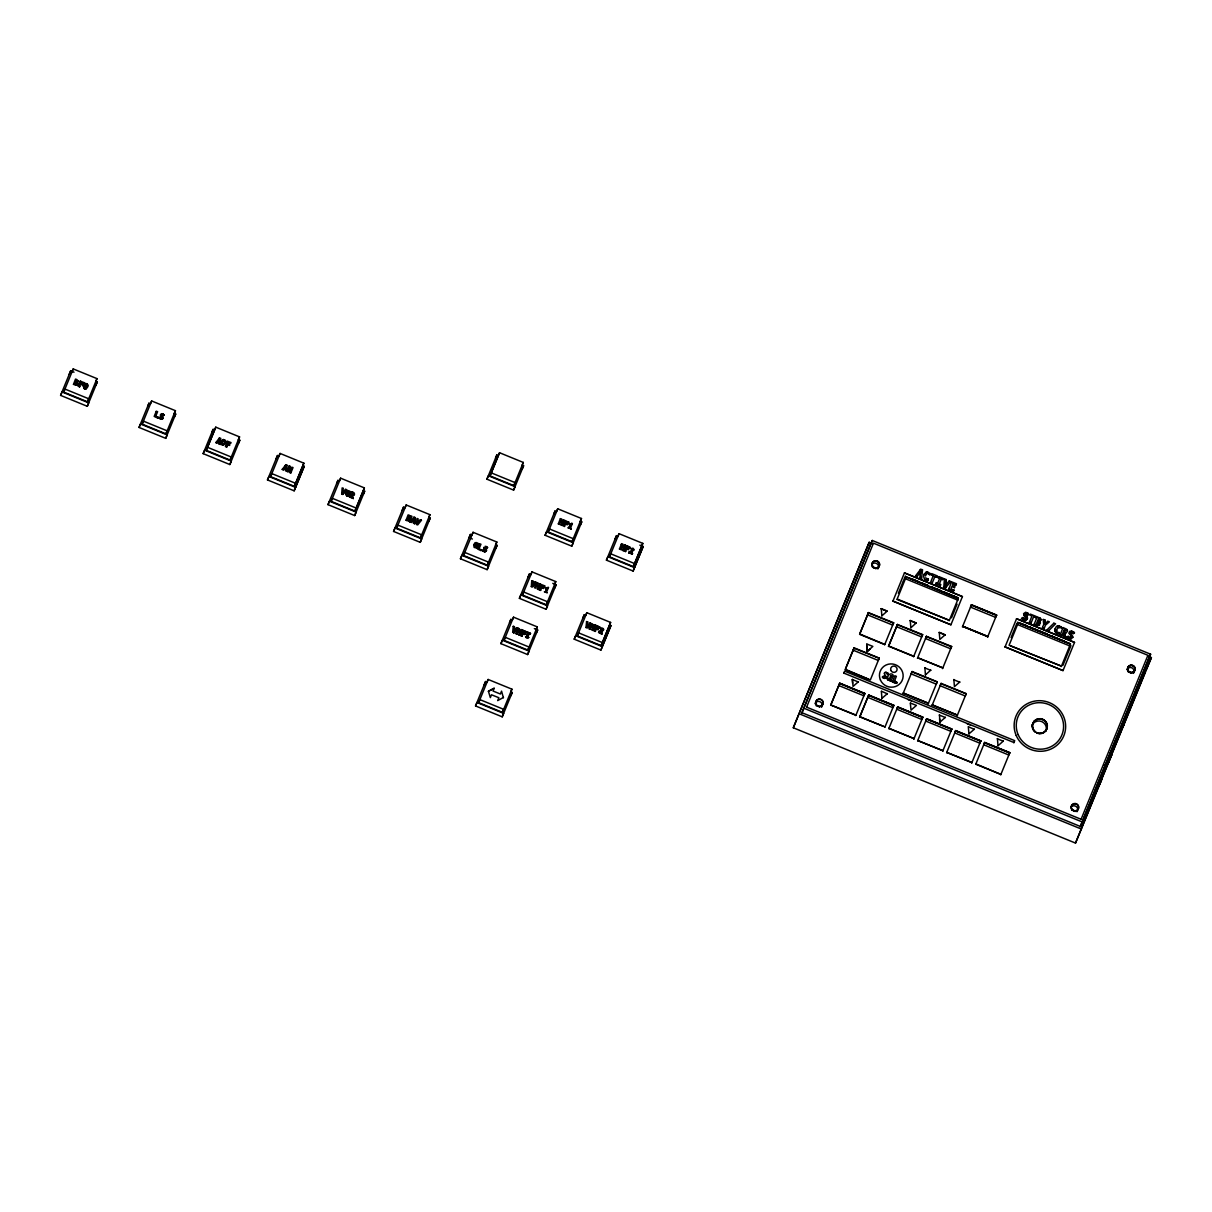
<?xml version="1.0" encoding="UTF-8"?>
<svg xmlns="http://www.w3.org/2000/svg" width="1212" height="1212" viewBox="0 0 1212 1212"><rect width="100%" height="100%" fill="white"/><g stroke="black" fill="none" stroke-linecap="round" stroke-linejoin="round"><path stroke-width="1.5" d="M475.861 545.218L476.058 547.309L474.937 545.264M1065.681 630.664L1065.515 629.831M160.59 415.625L160.469 414.807M288.759 470.15L289.471 467.377L289.123 470.483M289.259 469.286L289.865 470.786M483.8 547.37L483.921 548.188M162.029 415.701L163.105 418.246M1027.443 618.393L1027.397 617.438M1073.014 637.012L1070.863 633.134M87.976 385.355L87.825 386.461M349.647 494.769L350.071 491.527M342.526 493.284L343.344 488.239L342.148 487.906L341.723 493.708L342.935 494.269L346.617 489.663L345.481 489.254M416.519 524.311L416.973 518.448L418.125 518.842L417.852 522.069M514.115 629.982L514.418 626.695L513.252 626.301L512.706 632.406M586.032 627.649L586.593 621.544L587.744 621.938L587.441 625.225M943.8 587.411L944.406 579.109M532.659 584.229L532.977 580.942L531.689 580.851M603.424 630.225L603.424 628.967M633.785 550.081L633.012 548.324M945.087 586.457L946.148 579.503L944.496 578.942M945.799 583.957L946.072 579.684M161.681 415.246L162.393 414.625L163.332 415.716M224.72 442.153L223.493 440.729M1025.458 614.06L1025.731 615.302M1044.956 624.438L1045.047 619.938L1043.29 619.393M220.13 444.183L220.751 438.32L219.372 437.896M286.38 471.241L287.108 465.135L285.305 465.408M410.323 522.069L411.565 522.22L410.413 521.827L413.898 517.191L415.262 517.675L414.625 523.539L412.489 520.963L411.429 522.523M414.519 523.781L415.262 517.675L413.883 517.251M921.574 578.321L922.544 569.776L920.575 569.17L919.969 570.14M83.249 385.946L84.158 388.613M345.496 493.799L345.587 493.042M161.969 417.413L161.438 418.246M485.3 549.99L484.755 550.809M1025.594 618.256L1025.488 617.241M527.265 636.936L528.265 635.527M218.857 443.956L219.205 442.047L218.008 441.547L216.933 443.168M919.893 577.639L920.332 575.109L918.59 574.473L917.242 576.336M346.799 493.602L347.177 495.041L348.374 494.375M86.673 385.719L86.582 384.507M473.665 544.87L474.165 547.415L476.831 548.097M1054.773 629.982L1054.925 629.134M1056.591 630.391L1057.682 627.771M285.638 468.09L286.229 465.529L284.744 468.014M285.532 468.332L285.896 466.756M413.686 520.872L414.383 518.069L412.898 520.539M1038.366 621.983L1038.411 623.953M77.901 384.113L77.932 383.159M289.956 469.514L290.289 468.196M408.171 518.327L408.444 517.16L408.686 521.402M632.603 549.869L630.422 548.551L632.982 548.385M353.707 492.678L351.525 491.708L349.465 497.147M80.143 381.886L80.34 381.022L83.749 382.704M227.326 442.092L227.432 441.471M526.281 631.982L522.902 630.24L520.887 635.542L522.039 636.224M541.203 585.472L541.325 584.79M565.125 521.493L565.368 520.584L568.746 522.311M595.971 626.468L596.228 625.483L599.622 627.225M629.861 547.415L626.483 545.688L624.377 551.157M952.92 583.881L955.98 584.926L956.465 583.76L951.587 581.836L949.238 588.108M222.402 440.092L223.417 439.426M78.598 381.325L76.568 379.432A13.741 13.393 23.2 0 0 75.508 379.098L73.447 384.477M1036.699 618.059L1036.927 617.075M410.656 516.221L409.686 519.13L409.308 515.236L408.111 514.903L406.035 520.312M78.628 381.265L77.31 382.477M288.759 466.908L289.017 465.999L290.229 466.408L290.259 468.256M518.6 634.815L519.918 635.073L522.054 629.816L520.766 629.513L519.963 631.513L518.388 630.876L519.281 628.68L517.933 628.21L515.827 633.679M536.219 583.442L536.492 582.472L537.84 582.942L536.946 585.123L538.431 585.941M621.256 544.567L621.514 543.658L622.862 544.127L621.998 546.248L623.589 546.824L624.392 544.839L625.634 545.264L623.498 550.521L622.18 550.263M343.057 491.466L342.632 493.042L345.375 489.497M417.322 523.887L417.867 522.008M514.161 629.861L513.676 631.558L514.585 630.043M532.159 585.987L532.719 584.108M587.487 625.104L587.017 626.801L587.926 625.286M354.48 494.602L354.328 493.193M219.236 439.88L219.872 438.714L219.175 441.516M884.109 673.221L885.563 676.19M920.362 574.155L919.347 573.458L921.287 570.352L920.438 573.973L919.241 573.7M227.523 441.229L231.068 442.607L230.628 443.41L228.507 442.547L227.962 444.016M542.249 586.411L544.43 586.972L544.976 585.926L541.4 584.608M890.729 675.826L893.305 676.175C893.244 671.993 886.472 673.993 887.881 678.781M346.768 493.663L347.692 491.648M486.421 550.824L486.497 549.809M1027.473 618.332L1027.034 619.362M86.703 385.658L85.491 387.885M348.889 493.254L348.935 491.602M353.298 494.193L353.268 493.36M1065.712 630.604L1063.651 631.71M1038.654 618.559L1037.669 620.726M353.237 493.42L352.45 492.936L352.419 494.738M1065.121 629.528L1064.394 629.134L1063.394 631.816M224.493 442.88L224.75 442.092M83.234 386.007L83.477 385.234M225.765 443.274L226.038 442.032A2.212 2.166 23.2 0 0 225.477 440.623L225.084 440.259M345.571 493.102L347.511 490.481L349.783 491.193M1054.894 629.195L1056.273 626.665L1058.894 625.771M474.907 545.324L475.619 543.915M925.483 576.018L926.18 574.427M84.749 385.613L84.385 387.401M60.6 395.385L62.07 391.961L88.749 402.854L87.279 406.293L60.6 395.385L70.675 370.842L74.008 372.205M63.706 392.082L73.22 368.918L96.99 378.629L87.491 401.793L63.706 392.082L64.993 389.082L88.779 398.793L87.491 401.793M74.992 384.189C74.644 381.159 78.053 382.871 76.174 384.189M80.78 383.81L82.704 384.249L82.386 385.037L80.583 384.31L79.507 386.946M80.886 383.583L81.219 382.765M87.279 406.293L97.354 381.75L95.884 385.174M139.047 427.442L140.516 424.003L167.18 434.911L165.711 438.335L139.047 427.442L149.121 402.899L147.652 406.323M142.152 424.124L151.651 400.96L175.437 410.686L165.923 433.851L142.152 424.124L143.44 421.14L167.211 430.851L165.923 433.851M154.591 415.625L156.136 411.489M156.242 411.247L157.621 411.671L155.666 416.367M165.711 438.335L175.785 413.792L174.316 417.231M203.161 453.636L204.631 450.213L231.31 461.105L229.841 464.544L203.161 453.636L213.236 429.109L211.767 432.532M206.282 450.334L215.781 427.169L239.552 436.881L230.053 460.045L206.282 450.334L215.781 427.169M222.432 440.032L220.645 444.41L222.66 445.077M225.462 446.652L227.341 442.032M226.689 447.152L227.795 444.44L229.598 445.183L228.098 443.713L229.765 444.759M229.841 464.544L239.915 440.001L238.446 443.425M294.152 490.815L304.227 466.287L294.152 490.815L267.473 479.922L277.548 455.379L276.078 458.803M270.594 476.619L280.093 453.44L303.864 463.166L295.652 483.33L294.365 486.33L270.594 476.619L271.882 473.619L295.652 483.33M286.911 471.468L288.789 466.847M288.138 471.68L288.789 470.089M289.653 472.589L291.819 468.332L290.592 469.892M290.88 472.801L293.031 467.559L291.804 467.196L290.062 469.271M294.365 486.33L303.864 463.166M327.998 504.647L329.467 501.223L356.146 512.115L354.677 515.554L327.998 504.647L338.072 480.103L336.603 483.543M331.118 501.344L340.617 478.179L364.388 487.891L356.176 508.055L354.889 511.055L331.118 501.344L332.406 498.344L356.176 508.055M350.601 497.617L351.571 495.269L351.95 498.162M354.889 511.055L364.388 487.891M354.677 515.554L364.751 491.012L363.282 494.435M393.567 531.432L395.036 528.008L421.715 538.916L420.246 542.34L393.567 531.432L403.641 506.904L402.172 510.328M396.672 528.129L406.187 504.965L429.957 514.676L420.458 537.84L396.672 528.129L397.96 525.129L421.731 534.84L420.458 537.84M408.202 518.266L407.277 520.539L406.141 520.069L407.171 520.781M410.762 515.979L411.944 516.312L409.701 521.811M420.246 542.34L430.321 517.797L428.851 521.221M486.921 479.195L488.391 475.771L515.07 486.663L513.6 490.102L486.921 479.195L496.996 454.651L495.526 458.091M490.042 475.892L499.541 452.727L523.311 462.439L513.812 485.603L490.042 475.892L499.541 452.727M460.439 558.762L461.908 555.338L488.587 566.231L487.118 569.655L460.439 558.762L470.514 534.219L469.044 537.658L472.377 539.022M463.545 555.46L473.059 532.295L496.829 542.006L487.33 565.171L463.545 555.46L464.832 552.46L488.618 562.171L487.33 565.171M477.286 547.991L478.179 545.809L475.952 544.976M477.907 548.203L479.452 544.052M479.558 543.809L480.952 544.233L478.982 548.945M513.6 490.102L523.675 465.56L522.205 468.983M487.118 569.655L497.193 545.127L495.723 548.551M475.543 705.945L477.013 702.505L503.677 713.413L502.207 716.837L475.543 705.945L485.618 681.402L484.149 684.825M500.92 643.648L502.389 640.224L529.068 651.132L527.599 654.556L500.92 643.648L510.994 619.12L509.525 622.544M519.387 598.349L520.857 594.925L547.536 605.818L546.067 609.257L519.387 598.349L529.462 573.821L527.993 577.245M545.097 535.28L546.567 531.841L573.246 542.749L571.776 546.173L545.097 535.28L555.172 510.737L553.702 514.161M478.649 702.627L488.148 679.462L511.934 689.173L502.419 712.338L478.649 702.627L479.937 699.627L503.707 709.353L502.419 712.338M504.04 640.345L513.54 617.181L537.31 626.892L527.811 650.056L504.04 640.345L505.313 637.345L529.099 647.057L527.811 650.056M522.493 595.047L532.007 571.882L555.778 581.593L546.279 604.758L522.493 595.047L523.781 592.047L547.551 601.758L546.279 604.758M548.203 531.962L557.717 508.798L581.487 518.509L571.988 541.688L548.203 531.962L549.49 528.962L573.261 538.689L571.988 541.688M558.293 524.023L560.262 518.842M559.505 524.523L560.595 521.857L562.156 522.508L561.065 525.16M560.368 518.615L561.747 519.024L560.777 521.387M536.265 583.32L534.462 587.759L535.719 588.138L536.552 586.078M503.495 697.43L497.677 700.612L498.859 697.733L491.496 694.794L490.345 697.612L488.421 691.264L494.208 688.128L493.026 691.022L500.374 694.021L501.556 691.128L503.374 697.718M562.277 525.644L564.519 520.16L563.262 519.797M536.628 585.896L538.249 586.411L537.234 588.896L538.37 589.562M538.507 585.76L539.385 583.639L540.613 584.078L538.446 589.38M565.156 521.433L563.368 525.811L564.489 526.553M564.595 526.311L565.61 523.857L567.701 523.857L565.777 523.433M566.201 522.387L565.883 523.19L567.67 523.917M539.355 589.971L541.249 585.351M522.114 636.042L523.008 633.815M525.19 633.649L523.387 632.906L523.736 632.043M540.673 590.289L541.703 587.775L543.506 588.502L542.294 586.29M523.417 632.846L525.235 633.528L524.887 634.376L523.084 633.634L524.811 634.558M568.186 528.068L568.458 527.387M569.307 527.735L571.155 523.963L569.458 525.008M526.781 634.921L527.402 634.118M545.4 591.638L544.355 591.804L547.263 592.85L546.642 591.941L548.506 587.381L545.264 588.062M570.473 528.205L572.412 523.463L569.276 523.902M545.476 591.456L546.476 589.017M571.049 529.235L570.579 527.962M527.099 633.103L527.584 632.149L530.538 633.361L529.735 634.437M502.207 716.837L512.282 692.294L510.813 695.733M527.599 654.556L537.673 630.013L534.34 628.649M546.067 609.257L556.141 584.714L552.793 583.351M571.776 546.173L581.836 521.63L580.381 525.069M600.894 650.087L610.969 625.543L600.894 650.087L574.215 639.178L584.29 614.635L582.82 618.075M639.845 545.142L643.178 546.506L633.103 571.049L606.424 560.156L616.499 535.613L615.029 539.037M577.321 635.876L586.835 612.711L610.606 622.423L602.379 642.587L601.107 645.587L577.321 635.876L578.609 632.876L602.379 642.587M609.53 556.838L619.044 533.674L642.814 543.385L634.603 563.565L633.315 566.565L609.53 556.838L610.818 553.839L634.603 563.565M621.286 544.506L619.393 549.127M621.68 547.021L623.271 547.612L622.286 550.021L623.392 550.763M591.638 626.301L592.607 623.938L591.214 623.574M595.259 625.362L594.107 624.756L595.395 625.074L593.229 630.376L592.017 629.892L593.016 627.407L591.335 627.074M593.289 626.755L594.016 624.938M627.316 547.491L626.983 548.294L628.816 548.96L628.498 549.748L626.695 549.021L625.71 551.43L624.483 550.915L625.604 551.657M594.244 630.725L595.365 631.467L594.213 630.785L596.016 626.346M595.44 631.285L596.349 629.058M598.228 629.619L597.077 627.286M599.955 632.543L602.334 633.164L602 633.967L598.652 632.058M601.107 645.587L610.606 622.423M633.315 566.565L642.814 543.385M633.103 571.049L643.178 546.506M1100.375 777.256L1102.314 778.043L1075.514 843.082L793.299 727.776L869.186 542.279L872.701 543.718M793.299 727.776L869.186 542.279M870.352 544.961L801.98 712.717L1080.331 826.448L1107.904 758.697M801.768 713.201L872.276 540.476L1150.612 654.207L1080.119 826.932M806.525 707.308L873.443 543.158L1147.916 655.298L1081.013 819.463M830.629 705.354L839.704 683.174L864.838 693.446L855.748 715.61M845.703 668.357L854.112 647.829L879.245 658.101L870.337 679.947L845.355 669.312M860.111 633.012L868.519 612.484L859.611 634.33L883.063 643.92M856.005 715.11L830.796 705.02L839.704 683.174L864.762 693.612M843.749 673.266L844.612 671.145L1014.717 740.653L1013.838 742.774M854.112 647.829L845.203 669.675L868.656 679.265M892.941 601.091L904.44 572.897L962.419 596.592L950.92 624.786L892.941 601.091L950.92 624.786M898.35 593.319L900.531 588.002M900.864 587.153L902.955 582.002M903.243 581.321L905.425 576.003M949.178 620.771L958.374 598.243L906.182 576.912L897.168 599.031L949.36 620.347L896.986 599.455M884.563 644.935L893.653 622.756L868.443 612.666M859.611 717.201L868.701 695.021L893.835 705.293L884.927 727.139M888.426 646.511L897.516 624.332L888.593 646.178L913.727 656.449M868.701 695.021L859.793 716.868L883.321 726.276M889.487 678.841L890.062 677.447L892.138 678.296L892.471 677.463L890.381 676.675L890.759 675.766M931.195 575.003L933.316 575.594L930.755 581.866L932.452 582.487L934.982 576.276L936.876 577.336M894.517 680.902L896.38 676.311L894.82 675.766L892.456 681.705L896.562 683.371L897.062 682.477L894.532 680.841M933.285 575.655L931.27 574.836L931.755 573.655L937.437 575.973L936.952 577.154L934.8 576.7M935.725 584.108L936.179 583.002M937.649 583.381L939.754 578.23L938.118 577.836M939.239 584.245L941.421 578.912L942.784 579.457L943.239 578.351L938.815 576.609M913.56 656.783L922.635 634.603L897.441 624.513M888.79 728.715L897.698 706.869L922.832 717.14L913.742 739.305M903.016 693.703L912.106 671.524L937.224 681.795L928.15 703.96M917.423 658.358L926.513 636.179L925.498 638.527L950.632 648.784L951.632 646.45L926.422 636.361M954.45 587.744L951.935 586.517L950.95 588.82L954.011 590.289M954.526 587.578L954.965 586.472L952.359 585.472L953.011 583.639L955.829 585.29M951.496 617.832L953.586 612.681M953.799 612.196L957.071 604.121M942.542 668.63L951.632 646.45M962.404 626.937L971.494 604.758L996.612 615.029L987.538 637.209M917.605 740.88L926.695 718.716L951.814 728.988L942.739 751.152M932.013 705.551L941.103 683.371L966.222 693.643L957.132 715.807M946.602 752.728L955.692 730.563L980.811 740.835L971.721 762.999M1005.051 646.905L1016.55 618.711L1074.529 642.405L1063.03 670.6L1005.051 646.905L1063.03 670.6M1011.081 637.603L1014.58 629.028M1014.732 628.664L1016.823 623.529M1061.288 666.585L1070.484 644.042L1018.292 622.726L1009.096 645.269L1061.47 666.161L1010.838 645.966M1035.548 617.741L1036.093 616.393L1030.397 614.136L1029.942 615.241L1031.988 615.999L1029.352 622.453M975.842 764.075L984.674 742.411L1009.808 752.682L1000.718 774.847M1036.518 625.18L1034.124 624.407L1036.73 617.999M1036.321 624.013L1037.351 621.498L1038.851 622.862M1043.759 624.362L1042.365 627.786M1065.56 637.254L1063.803 636.33L1063.091 632.558L1061.803 635.724M1062.894 665.358L1065 660.207M1065.287 659.54L1070.953 645.648M1107.753 759.03L1120.721 727.23M1120.888 726.806L1148.703 658.692M1075.514 843.082L1145.416 671.569M1110.283 752.94L1112.222 753.728L1098.617 786.649L1102.314 778.043M1112.222 753.728L1108.344 762.772L1151.4 657.601L1147.9 656.162M69.205 374.281L70.675 370.842M71.932 371.917L73.22 368.918M76.432 380.507L77.416 380.962M80.234 381.265L78.28 386.446M83.34 383.446L81.325 382.341M95.703 381.628L96.99 378.629M150.379 403.96L151.651 400.96M157.681 418.095L154.182 416.398L154.621 415.565M158.09 417.367L155.772 416.125M158.984 418.155L159.908 417.276L161.151 418.185M164.135 415.277L163.302 414.034M174.149 413.671L175.437 410.686M215.812 442.713L219.281 438.138M217.887 441.85L219.19 442.107M218.387 441.183L219.266 439.82M220.023 444.425L218.948 443.713M227.659 444.743L229.462 445.486M238.279 439.88L239.552 436.881M230.053 460.045L231.34 457.045L207.57 447.334M267.473 479.922L268.943 476.498L295.622 487.391M278.805 456.439L280.093 453.44M282.169 469.529L285.335 465.347M283.29 469.983L282.275 469.286M285.623 464.969L286.986 465.438M284.244 468.665L285.562 468.862L285.305 470.529L286.502 470.953M285.441 469.165L284.335 468.438M288.88 466.287L290.213 466.468M288.032 471.922L287.002 471.226M290.789 473.044L289.759 472.347M339.33 481.179L340.617 478.179M341.617 493.951L342.829 494.511M352.344 495.844L354.177 495.057M352.631 496.056L353.237 498.693M404.899 507.964L406.187 504.965M413.353 523.311L414.655 523.478M416.413 524.554L417.731 524.872L421.412 520.266L420.291 519.797L418.276 522.251M421.412 520.266L420.155 520.1L421.382 520.327M428.669 517.675L429.957 514.676M471.771 535.295L473.059 532.295M477.74 544.673L478.407 543.597M480.997 550.672L477.498 548.96L477.937 548.142M481.406 549.93L479.088 548.703M482.3 550.718L484.588 551.733M485.451 547.173L485.012 548.309M522.039 465.438L523.311 462.439M513.812 485.603L515.1 482.603L491.33 472.892M495.541 545.006L496.829 542.006M556.429 511.797L557.717 508.798M530.72 574.882L532.007 571.882M512.252 620.18L513.54 617.181M486.876 682.462L488.148 679.462M532.841 581.245L531.765 580.669L531.341 586.472L532.992 586.214M531.25 586.653L532.568 586.987M535.007 582.214L536.128 582.669M513.903 632.967L514.433 631.967M516.448 627.952L517.569 628.422M536.355 582.76L537.795 583.063M562.338 522.024L563.156 520.024M517.039 634.179L515.948 633.391L517.145 633.937L518.13 631.528L519.69 632.164L518.675 634.633L519.812 635.315M517.994 631.831L519.554 632.467M518.312 631.043L519.872 631.694M519.16 628.983L517.872 628.331M494.072 688.431L488.391 691.325M567.277 524.887L565.58 523.917M568.337 523.054L566.322 521.948M520.796 635.724L522.16 635.921M540.597 590.471L539.446 589.789M569.17 524.145L569.549 524.766M571.458 523.342L572.276 523.751M525.872 632.709L523.826 631.664M525.538 636.861L526.19 637.512M526.705 635.103L526.841 634.8A13.332 12.999 23.2 0 1 527.568 635.058L528.22 635.649M547.112 588.184L545.627 588.744L545.385 587.759L548.385 587.668M529.28 633.709L527.175 632.922L528.387 633.285M580.2 521.508L581.487 518.509M554.49 584.593L555.778 581.593M536.022 629.892L537.31 626.892M554.672 588.138L556.141 584.714M510.646 692.173L511.934 689.173M536.204 633.437L537.673 630.013M606.424 560.156L607.894 556.717L634.573 567.625M617.756 536.674L619.044 533.674M574.215 639.178L575.685 635.755L602.364 646.647M585.548 615.711L586.835 612.711M620.62 549.627L621.574 547.263M589.774 623.195L587.865 625.407M624.271 545.142L625.604 545.324M590.895 623.665L589.88 622.968L590.971 623.483L587.714 627.331M591.138 623.756L589.229 628.755L590.441 629.24L591.456 626.771L592.971 627.528M589.153 628.937L590.365 629.422M593.213 626.937L591.729 626.119M593.153 630.558L592.032 629.831M596.228 625.483L599.698 627.043M629.452 548.157L629.982 547.112L626.452 545.748M628.634 552.899L628.892 552.248M630.195 552.733L632.149 551.505M598.137 629.801L596.425 628.892M599.198 627.967L597.168 626.922M600.046 628.664L601.167 628.786M632.164 554.338L632.573 553.354L630.331 552.445L632.452 553.657M601.925 634.149L598.486 632.467M870.14 545.445L872.276 540.476M859.762 633.982L884.805 644.42M830.796 705.02L855.93 715.292M881.154 608.848L887.154 611.303M866.762 644.193L867.368 651.253M852.354 679.538L858.338 681.977M881.775 615.923L887.26 611.06L881.23 608.666M866.838 646.132L867.292 651.435L872.852 646.405L866.838 644.011M904.44 572.897L962.419 596.592M906.182 576.912L958.192 598.667M893.653 622.756L892.638 625.089L867.519 614.832M879.245 658.101L878.245 660.434L853.112 650.177M864.838 693.446L863.838 695.779L838.704 685.507M915.56 575.867L919.999 570.094M917.166 576.518L915.636 575.685M859.869 716.686L885.002 726.958M885.684 676.902L883.366 676.326L882.427 677.053L883.124 677.796M929.498 574.958L930.377 573.564L927.65 572.109M910.151 620.695L916.151 623.15M928.013 579.018L925.544 577.851M928.195 580.275L928.119 578.775M881.351 691.385L881.957 698.445M889.517 678.781L891.79 680.311L891.29 681.22L887.442 679.644L887.911 678.72M910.697 627.952L916.242 622.907M891.29 681.22L887.472 679.599M891.79 680.311L889.244 679.356M887.336 693.825L881.427 691.204M892.305 682.053L896.562 683.371M938.739 576.791L938.194 577.654L939.724 578.291M937.573 583.563L936.255 582.82M941.33 579.154L942.694 579.7M940.118 585.911L940.86 584.623L939.315 584.078M922.635 634.603L921.635 636.936L896.516 626.68M913.803 656.268L888.684 646.011M893.835 705.293L892.835 707.626L867.701 697.354M945.527 588.214L946.208 586.972M949.147 581.048L946.39 584.275M917.742 657.677L942.875 667.933L917.666 657.858M912.106 671.524L911.106 673.872L936.225 684.129L937.224 681.795M950.753 581.699L949.223 580.866M903.349 693.006L928.468 703.278L903.273 693.188M897.698 706.869L896.698 709.202L921.817 719.473L922.832 717.14M948.617 589.38L949.269 588.047M953.42 591.335L948.693 589.199M939.148 632.543L945.133 634.997M924.741 667.888L930.74 670.342M910.333 703.233L911.03 710.111L916.439 705.429L910.409 703.051M925.362 674.948L930.831 670.1M971.494 604.758L970.494 607.106L995.613 617.362L996.612 615.029M941.103 683.371L940.088 685.719L965.222 695.976L966.222 693.643M932.346 704.854L957.465 715.125L932.255 705.036M926.695 718.716L925.695 721.049L950.814 731.321L951.814 728.988M953.738 679.735L959.722 682.189M939.33 715.08L945.33 717.519M942.906 750.834L917.787 740.562L942.981 750.652M955.692 730.563L954.677 732.896L979.811 743.168L980.811 740.835M968.327 726.927L968.949 733.987M1016.55 618.711L1074.529 642.405M1018.292 622.726L1070.484 644.042M1021.489 618.559L1025.761 620.135M974.327 729.366L968.403 726.745M1027.715 615.075L1028.836 614.454M1031.018 623.135L1029.458 622.226L1031.094 622.953L1033.548 616.923M971.903 762.681L946.769 752.41L971.979 762.5M984.674 742.411L983.674 744.744L1008.808 755.015L1009.808 752.682L984.598 742.592M1039.654 619.726L1039.351 620.499M1043.214 619.574L1043.744 624.422M1044.941 620.18L1045.229 622.226M1044.123 628.498L1045.517 625.089L1049.38 621.817L1047.683 621.195L1045.032 624.256M997.324 738.775L1003.309 741.214M1046.835 630.179L1048.607 630.891M997.931 745.834L1003.415 740.971M1053.773 623.316L1046.91 629.998L1048.683 630.71L1055.591 623.786L1053.849 623.15M1057.818 627.892L1059.5 627.543M1059.227 632.725L1057.061 632.043L1056.622 630.331M1059.409 633.982L1059.333 632.497M1061.818 628.074L1058.697 627.225M1062.939 627.71L1060.167 635.058M1000.9 774.529L975.918 763.893M1064.303 633.179L1065.666 637.012L1063.727 636.512M1064.712 633.497L1065.636 637.073M1067.06 637.179L1068.499 638.285M1070.802 632.982L1070.999 633.558M1071.029 632.679L1071.832 632.316A1.909 1.863 23.2 0 1 1072.741 632.846L1073.271 633.694M1074.408 633.073L1073.635 631.846M1148.491 659.177L1150.612 654.207M1146.082 670.009L1151.4 657.601M348.753 493.632L348.344 494.435M225.796 443.213L223.372 445.198M83.446 385.295L85.173 383.401L87.082 383.78M87.673 386.946L86.37 388.643A1.97 1.924 23.2 0 1 84.825 388.885L84.189 388.552M924.438 573.715L923.559 576.276L924.423 579.018M923.938 574.7L925.801 572.397L927.68 572.049M473.816 544.385L475.786 542.552L478.073 543.309M163.135 418.185L162.014 419.185M486.451 550.763L485.33 551.748M1072.908 637.421L1070.787 638.891M1069.181 632.27L1069.787 631.422M83.446 383.204L83.886 382.401M157.787 417.867L158.227 417.064M481.103 550.43L481.543 549.627M568.443 522.811L568.882 522.008M525.947 632.543L526.417 631.679L522.842 630.361M599.273 627.786L599.743 626.922M953.496 591.153L954.117 590.047M587.775 627.21L587.32 628.028L586.153 627.346M628.998 552.005L630.285 551.202A26.846 26.164 23.2 0 1 631.922 550.475L632.634 549.809M1040.426 622.786L1039.608 621.665L1041.411 619.544M77.932 384.052L77.189 384.946M417.413 523.645L418.307 522.19M532.235 585.805L535.128 581.912L533.098 584.411M945.163 586.275L946.421 584.214M353.328 494.132L352.389 494.799M546.43 589.138L547.248 587.881M1022.973 617.802L1024.473 618.847L1025.61 618.196M283.396 469.741L284.365 468.377M485.209 547.263L486.663 548.278L487.572 547.551M85.098 384.931L86.567 384.568M514.539 630.164L516.57 627.664M532.947 586.335L536.249 582.366M514.388 632.088L517.706 628.119L516.524 627.771M946.178 587.032L950.859 581.457M224.144 443.547C221.311 446.637 222.584 438.986 224.387 440.956M160.696 414.292L161.863 413.656M926.438 574.124C927.392 571.867 930.861 576.003 928.725 573.776M867.292 651.435L870.064 648.95M858.444 681.735L853.036 686.416L852.46 679.296M882.033 698.263L887.442 693.582M959.828 681.947L954.435 686.628L953.844 679.493M945.436 717.277L939.951 722.14L939.436 714.838M969.024 733.805L974.418 729.124M349.238 495.253L348.708 495.723A1.97 1.924 23.2 0 1 347.162 495.966L346.526 495.632M600.622 627.998L600.819 629.119M1039.411 625.24L1040.108 622.165M84.34 383.946L85.143 383.446M346.677 491.042L347.496 490.542M159.09 417.913L159.878 417.337M483.224 549.839L482.406 550.475L484.194 551.657M883.366 676.326L882.457 676.993L883.533 678.084M1021.564 618.378L1022.731 617.484M1066.136 632.8L1067.287 631.528A1.97 1.909 23.2 0 0 1067.272 630.088L1067.045 629.573M1068.302 636.103L1067.136 636.997L1067.999 637.936M1069.757 631.482L1071.59 630.952M162.681 418.822L161.635 419.246M886.169 678.372L887.108 676.296M1026.685 619.696L1025.746 620.196M529.402 633.406L528.629 633.876M602.849 630.816L601.334 631.71M164.256 414.974L163.241 415.14M887.411 674.266L888.335 673.705L887.638 672.918M1073.362 633.528L1074.514 632.831M599.319 631.497L600.046 631.013A26.846 26.164 23.2 0 1 601.697 630.225L601.652 630.346A26.846 26.164 23.2 0 0 599.985 631.134M546.021 588.608L547.203 588.002M1038.442 623.892L1036.684 623.953M632.134 551.566L633.8 550.021A1.606 1.56 23.2 0 0 633.694 549.112L633.512 548.885M602.409 631.058L600.804 631.967M630.619 552.324L631.603 551.839M600.849 631.846L600.031 632.361L602.273 633.285M77.174 381.553L76.023 381.659L76.644 380.295M1025.337 618.62L1024.034 618.665M528.583 637.557L527.826 637.754L528.902 637.421M529.78 634.315L528.432 634.755M1025.534 613.878L1026.261 613.696A1.909 1.863 23.2 0 1 1027.2 614.166L1027.791 614.893M884.851 672.448L886.002 672.205M925.771 572.458L926.65 572.14M1056.985 626.165L1057.864 625.862M883.548 678.023L886.184 678.311M85.522 387.825L84.385 386.946M77.22 384.886L73.538 384.234L75.205 384.84M1039.426 625.18L1036.442 625.362M347.95 491.481L348.904 491.663M475.134 542.824L476.483 542.597M528.19 634.012L527.796 634.012M1065.318 633.028L1066.166 632.74M527.659 636.755L525.614 636.679L526.508 636.785M1025.519 612.318L1023.61 613.651L1024.155 615.772M485.361 551.687L484.573 551.793M1071.332 638.754L1068.529 638.224M76.735 385.052L75.705 384.992M1038.926 620.65L1037.911 620.544M1070.044 637.467L1071.181 636.83L1070.726 635.406M476.361 543.552L477.695 544.127M76.204 384.128L75.083 383.962M485.164 546.279L486.588 546.657M1064.378 633.012L1065.348 632.967M526.978 637.8L527.856 637.694M222.629 445.137L223.387 445.137M528.341 633.406L529.386 633.467M160.075 418.761L161.272 419.17M1024.564 620.438L1022.352 619.483M1070.241 638.815L1069.12 638.527M884.927 678.493L884.033 678.265M1058.864 625.831L1061.909 627.892M526.144 637.633L527.038 637.679M1026.003 612.393L1027.549 612.924M1071.559 631.013L1073.605 631.906M162.196 413.716L163.272 414.095M885.987 672.266L887.972 673.327M601.697 627.892L603 628.483M1068.863 636.77L1070.06 637.406M484.467 550.748L483.406 550.066M1063.015 627.528L1066.651 629.21M351.495 491.769L352.874 492.208M485.679 547.248L486.527 547.763M1037.487 617.029L1040.047 618.075M1037.26 625.347L1034.215 624.165M526.811 634.861L526.962 634.906A11.817 11.514 23.2 0 1 527.553 635.118M926.362 580.048A3.545 3.454 23.2 0 0 928.301 580.033A3.545 3.454 23.2 0 1 926.347 580.109L925.014 579.457M1057.591 633.755L1054.819 630.694M586.532 621.665L587.699 622.059M513.206 626.422L514.388 626.755M539.325 583.76L540.597 584.139M1038.623 618.62L1039.548 619.165M223.735 439.623L225.447 440.683M1033.624 616.741L1035.639 617.499M919.984 577.457L921.681 578.079M935.8 583.926L940.224 585.669M912.318 579.033L919.302 581.896M922.802 583.32L928.044 585.457M931.528 586.881L940.33 590.274M943.754 591.88L957.722 597.592M1020.943 623.423L1026.261 625.377M1029.67 626.983L1047.213 633.937M1050.622 635.542L1064.591 641.254M910.5 578.503L927.953 585.638M931.452 587.062L957.647 597.774M1017.368 622.18L1069.757 643.572M971.418 604.939L996.537 615.211M971.342 605.121L996.461 615.393M904.637 578.427L957.889 600.198M1016.747 624.241L1069.999 646.011M962.661 626.422L987.78 636.694M910.227 620.514L916.227 622.968M868.368 612.848L893.486 623.12M897.365 624.695L922.483 634.967M926.347 636.542L951.481 646.814M1121.812 724.655L1123.751 725.458M627.437 547.051L629.573 547.854M568.564 527.144L569.443 527.432M558.384 523.781L559.626 524.22M561.171 524.917L562.413 525.357M568.276 527.826L571.17 528.932M853.96 648.193L879.17 658.283M911.954 671.887L937.149 681.977M940.936 683.735L966.146 693.825M1108.677 756.894L1110.601 757.682M1104.344 765.242L1106.92 766.302M894.274 681.402L897.031 682.538M843.825 673.084L1013.944 742.532M907.97 699.506L911.439 700.93M966.979 723.625L970.448 725.049M868.625 695.203L893.759 705.46M897.622 707.05L922.756 717.307M926.619 718.898L951.738 729.154M955.617 730.745L980.735 741.002M839.552 683.538L864.686 693.794M868.549 695.385L893.683 705.642M897.547 707.232L922.665 717.489M926.544 719.08L951.662 729.336M955.526 730.927L980.659 741.183M984.523 742.774L1009.657 753.031M284.85 467.771L285.668 468.029M413.004 520.312L413.807 520.569M349.556 496.905L350.722 497.314M352.056 497.935L353.359 498.39M215.918 442.471L217.069 442.865M225.553 446.41L226.811 446.849M542.385 585.926L544.536 586.729M975.766 764.257L1000.976 774.347M806.601 707.141L1081.089 819.282M803.904 708.232L1082.255 821.963M799.284 713.807L1081.498 829.114M527.538 632.27L530.508 633.422M943.906 587.169L945.602 588.032M1040.063 618.014L1041.381 619.605M346.496 495.693L345.511 493.738M160.045 418.822L159.105 417.852M602.273 628.831L602.394 629.452M1027.579 612.863L1028.488 613.726M486.618 546.597L487.557 547.612L486.557 547.703M1060.591 626.437L1061.576 627.331M1056.213 633.225L1054.955 631.422M87.112 383.719L87.87 384.931M1065.136 629.467L1065.681 630.361M485.027 547.763L486.466 549.869M1070.696 635.467L1069.317 633.664M884.987 675.417L885.699 676.554M485.133 549.718L483.936 548.127M1026.7 616.347L1025.458 614.878M162.681 416.489L161.817 415.443M161.287 416.534L160.469 415.065M1025.473 617.287L1023.746 615.045M1026.716 616.287L1027.2 617.105M475.149 546.945L474.846 546.188M603.288 628.619L603.394 629.028A1.606 1.56 23.2 0 1 603.5 629.937M1069.105 632.952L1069.287 633.724M997.431 738.532L998.006 745.653M939.558 718.792L939.876 722.322M924.847 667.645L925.438 674.781M910.257 620.453L910.848 627.589M881.26 608.606L881.851 615.741M852.278 679.72L852.581 683.25M1054.804 629.922L1054.788 630.755M1127.993 671.751A3.757 3.666 23.2 0 1 1131.478 673.175M1071.605 810.101A3.757 3.666 23.2 0 1 1075.089 811.525M816.07 705.687A3.757 3.666 23.2 0 1 819.554 707.111M872.458 567.337A3.757 3.666 23.2 0 1 875.943 568.761M86.4 388.582A1.97 1.924 23.2 0 1 84.855 388.825M348.738 495.678A1.97 1.924 23.2 0 1 347.193 495.905M814.979 703.627A3.757 3.666 23.2 0 1 820.282 701.869A3.757 3.666 23.2 0 1 821.463 707.308M1070.984 807.207A3.757 3.666 23.2 0 1 1076.226 806.556A3.757 3.666 23.2 0 1 1076.998 811.722M1126.902 669.691A3.757 3.666 23.2 0 1 1134.099 671.615A3.757 3.666 23.2 0 0 1132.372 665.449A3.757 3.666 23.2 0 0 1127.599 669.418M1133.856 672.539A3.757 3.666 23.2 0 1 1133.387 673.372M871.837 564.444A3.757 3.666 23.2 0 1 877.079 563.792A3.757 3.666 23.2 0 1 877.852 568.958M871.973 564.231A3.757 3.666 23.2 0 1 876.443 561.141A3.757 3.666 23.2 0 1 879.276 565.837A3.757 3.666 23.2 0 1 874.307 568.11M873.458 567.625A3.757 3.666 23.2 0 1 871.989 565.186M1127.524 669.6A3.757 3.666 23.2 0 1 1132.296 665.63A3.757 3.666 23.2 0 1 1134.023 671.63A3.757 3.666 23.2 0 1 1127.781 670.524M1035.275 732.169A7.514 7.333 23.2 0 1 1036.184 719.807A7.514 7.333 23.2 0 1 1047.213 726.049A7.514 7.333 23.2 0 1 1036.972 733.139M1031.942 725.488A7.514 7.333 23.2 0 1 1041.669 721.534A7.514 7.333 23.2 0 1 1045.85 731.169M1026.246 613.757A1.909 1.863 23.2 0 1 1027.17 614.226M1059.5 633.8A3.545 3.454 23.2 0 1 1057.561 633.815M886.184 673.357A1.53 1.5 23.2 0 1 886.911 673.72M1134.099 671.448A3.757 3.666 23.2 0 1 1127.872 670.342M1035.351 731.987A7.514 7.333 23.2 0 1 1036.275 719.625A7.514 7.333 23.2 0 1 1047.289 725.882A7.514 7.333 23.2 0 1 1037.063 732.957M888.941 728.351L914.075 738.623L888.941 728.351M962.737 626.256L987.856 636.512L962.737 626.256M945.239 634.755L939.845 639.436L939.255 632.3L945.224 634.815M1044.229 628.255L1042.471 627.543L1044.199 628.316M1061.909 635.482L1060.273 634.815L1061.879 635.542M562.474 521.721L560.898 521.084L562.444 521.781M620.741 549.324L619.529 548.824L620.711 549.384M632.3 554.051L628.755 552.596L632.27 554.096M219.311 441.213L218.524 440.895L219.281 441.274M79.628 386.643L78.401 386.143L79.613 386.704M409.823 521.508L408.808 521.099L409.807 521.569M514.039 632.664L512.827 632.103L513.994 632.785M815.949 704.278A3.757 3.666 23.2 0 0 822.387 705.142A3.757 3.666 23.2 0 0 819.812 699.248A3.757 3.666 23.2 0 0 815.949 704.278M1071.408 808.874A3.757 3.666 23.2 0 0 1077.847 809.737A3.757 3.666 23.2 0 0 1075.271 803.844A3.757 3.666 23.2 0 0 1071.408 808.874M1016.247 735.578A25.846 25.194 23.2 0 0 1060.545 741.471A25.846 25.194 23.2 0 0 1042.896 700.915A25.846 25.194 23.2 0 0 1016.247 735.578M1018.186 734.745A23.755 23.164 23.2 0 0 1058.909 740.153A23.755 23.164 23.2 0 0 1042.668 702.884A23.755 23.164 23.2 0 0 1018.186 734.745M890.911 670.448A3.242 3.151 23.2 0 0 896.456 671.175A3.242 3.151 23.2 0 0 894.244 666.1A3.242 3.151 23.2 0 0 890.911 670.448M816.024 704.111A3.757 3.666 23.2 0 0 822.463 704.96A3.757 3.666 23.2 0 0 819.888 699.066A3.757 3.666 23.2 0 0 816.024 704.111M872.413 565.762A3.757 3.666 23.2 0 0 878.851 566.61A3.757 3.666 23.2 0 0 876.276 560.717A3.757 3.666 23.2 0 0 872.413 565.762M872.322 565.928A3.757 3.666 23.2 0 0 878.776 566.792A3.757 3.666 23.2 0 0 876.2 560.898A3.757 3.666 23.2 0 0 872.322 565.928M1127.948 670.175A3.757 3.666 23.2 0 0 1134.387 671.024A3.757 3.666 23.2 0 0 1131.811 665.13A3.757 3.666 23.2 0 0 1127.948 670.175M1071.559 808.525A3.757 3.666 23.2 0 0 1077.998 809.374A3.757 3.666 23.2 0 0 1075.423 803.48A3.757 3.666 23.2 0 0 1071.559 808.525M1033.018 728.776A7.514 7.333 23.2 0 0 1045.911 730.488A7.514 7.333 23.2 0 0 1040.775 718.701A7.514 7.333 23.2 0 0 1033.018 728.776M880.412 679.962A11.908 11.605 23.2 0 0 900.804 682.689A11.908 11.605 23.2 0 0 892.668 664.009A11.908 11.605 23.2 0 0 880.412 679.962"/></g></svg>
